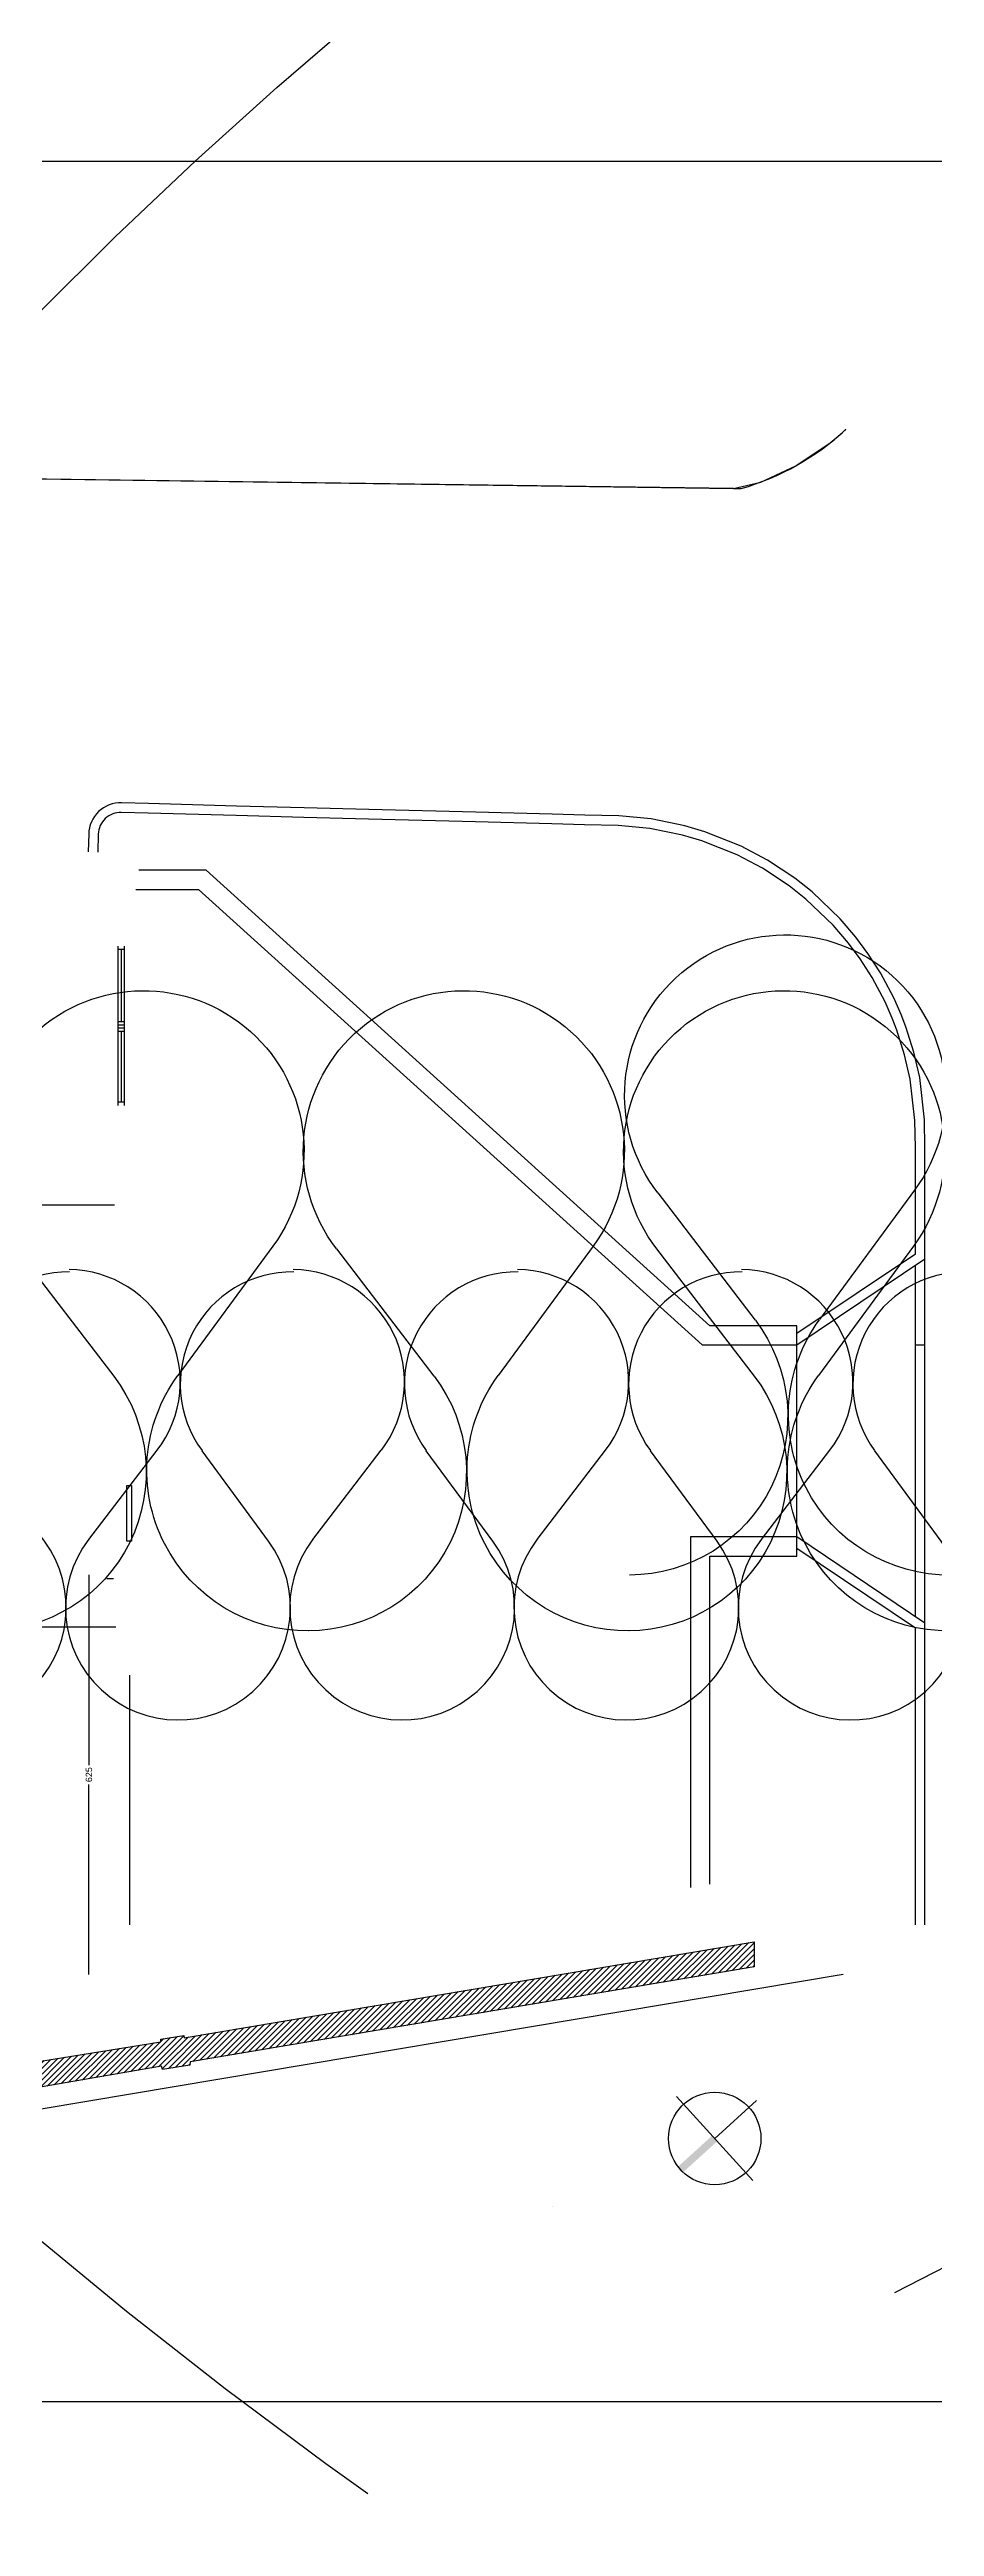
# Model space of a CAD drawing. Header units: metres. Extents: x -305 to 25519, y -357 to 67939.
# Drawn here: x 25.9 to 39.71, y 35.6 to 74.29 of the extents above; entities that cross this region are included whole.
import ezdxf

# ---------------------------------------------------------------- set-up
doc = ezdxf.new("R2010")
doc.units = ezdxf.units.M
doc.linetypes.add('PROJECTION', pattern=[0.3, 0.12, -0.18])
for name, color, linetype in [('010_mur', 2, 'Continuous'), ('020_cloi', 5, 'Continuous'), ('030_menuiserie', 1, 'Continuous'), ('070_trait-fin', 4, 'Continuous'), ('075_cotation', 10, 'Continuous'), ('077_textes-1', 243, 'Continuous'), ('080_plomb-cvc', 225, 'Continuous'), ('097_traits-fins-005', 4, 'Continuous')]:
    doc.layers.add(name, color=color, linetype=linetype)
doc.layers.add('090_repères-axes', color=230, linetype='Continuous', plot=False)
doc.styles.add('ARIAL', font='arial.ttf')
doc.styles.add('arial40', font='arial.ttf', dxfattribs={"height": 40})
doc.styles.add('clem', font='swissc.ttf')
doc.styles.get("Standard").update_dxf_attribs({"font": 'arial.ttf'})
doc.dimstyles.get("Standard").update_dxf_attribs({"dimtxt": 10, "dimasz": 8, "dimexe": 50, "dimexo": 20, "dimgap": 4, "dimtad": 1, "dimdec": 0, "dimrnd": 0.5, "dimzin": 9, "dimtxsty": 'Standard', "dimblk": 'ARCHTICK', "dimcen": 0, "dimse1": 1, "dimse2": 1, "dimclrd": 4, "dimclre": 4, "dimclrt": 4, "dimazin": 3, "dimtfac": 1, "dimtdec": 0, "dimtmove": 2, "dimatfit": 3, "dimldrblk": 'NONE', "dimlwd": -1})

# ---------------------------------------------------------------- blocks, each defined once
blk = doc.blocks.new('_ArchTick')
at = {"color": 0, "linetype": 'ByBlock', "const_width": 0.0015}
blk.add_lwpolyline([(-2.665, -1.4797), (-2.655, -1.4697)], dxfattribs=at)
blk = doc.blocks.new('*D88')
at = {"layer": '075_cotation', "color": 4, "transparency": 16777216}
for p, q in [((21.717, 56.235), (24.162, 56.235)), ((26.909, 56.235), (24.464, 56.235))]:
    blk.add_line(p, q, dxfattribs=at)
at = {"layer": 'Defpoints', "color": 0, "transparency": 16777216}
for p in [(26.909, 56.235), (21.717, 55.818), (26.909, 55.818)]:
    blk.add_point(p, dxfattribs=at)
at = {"layer": '075_cotation', "color": 4, "transparency": 16777216, "xscale": 0.08, "yscale": 0.08, "zscale": 8, "rotation": 180}
blk.add_blockref('_ArchTick', (21.717, 56.235), dxfattribs=at)
at = {"layer": '075_cotation', "color": 4, "transparency": 16777216, "xscale": 0.08, "yscale": 0.08, "zscale": 8}
blk.add_blockref('_ArchTick', (26.909, 56.235), dxfattribs=at)
at = {"layer": '075_cotation', "color": 4, "transparency": 16777216, "insert": (24.313, 56.235), "char_height": 0.1, "attachment_point": 5, "style": 'ARIAL'}
blk.add_mtext('\\A1;519', dxfattribs=at)
blk = doc.blocks.new('_None')
blk = doc.blocks.new('*D112')
at = {"layer": '075_cotation', "color": 4, "transparency": 16777216}
for p, q in [((21.702, 49.644), (24.164, 49.644)), ((26.927, 49.644), (24.465, 49.644))]:
    blk.add_line(p, q, dxfattribs=at)
at = {"layer": 'Defpoints', "color": 0, "transparency": 16777216}
for p in [(21.702, 49.684), (26.927, 49.644), (26.927, 49.644)]:
    blk.add_point(p, dxfattribs=at)
at = {"layer": '075_cotation', "color": 4, "transparency": 16777216, "xscale": 0.08, "yscale": 0.08, "zscale": 8, "rotation": 180}
blk.add_blockref('_ArchTick', (21.702, 49.644), dxfattribs=at)
at = {"layer": '075_cotation', "color": 4, "transparency": 16777216, "xscale": 0.08, "yscale": 0.08, "zscale": 8}
blk.add_blockref('_ArchTick', (26.927, 49.644), dxfattribs=at)
at = {"layer": '075_cotation', "color": 4, "transparency": 16777216, "insert": (24.314, 49.644), "char_height": 0.1, "attachment_point": 5, "style": 'ARIAL'}
blk.add_mtext('\\A1;523', dxfattribs=at)
blk = doc.blocks.new('*D113')
at = {"layer": '075_cotation', "color": 4, "transparency": 16777216}
for p, q in [((26.51, 50.46), (26.51, 47.49)), ((26.51, 44.217), (26.51, 47.187))]:
    blk.add_line(p, q, dxfattribs=at)
at = {"layer": 'Defpoints', "color": 0, "transparency": 16777216}
for p in [(26.51, 50.46), (26.798, 50.46), (26.911, 44.217)]:
    blk.add_point(p, dxfattribs=at)
at = {"layer": '075_cotation', "color": 4, "transparency": 16777216, "xscale": 0.08, "yscale": 0.08, "zscale": 8}
for p, rotation in [((26.51, 50.46), 90), ((26.51, 44.217), -90.00000000000001)]:
    blk.add_blockref('_ArchTick', p, dxfattribs=dict(at, rotation=rotation))
at = {"layer": '075_cotation', "color": 4, "transparency": 16777216, "insert": (26.51, 47.339), "char_height": 0.1, "attachment_point": 5, "rotation": 90, "style": 'ARIAL'}
blk.add_mtext('\\A1;625', dxfattribs=at)
blk = doc.blocks.new('Plan existant mi geometre rdc')
at = {"layer": '010_mur'}
h = blk.add_hatch(dxfattribs=at)
h.set_pattern_fill('ANSI31', color=4, scale=0.02, angle=0.2149)
h.set_pattern_definition([(45.21487, (-53.73075, -44.57852), (-0.045069355, 0.044732575), [])])
edge = h.paths.add_edge_path()
edge.add_line((-32.033, 5.097), (-30.034, 5.095))
edge.add_line((-30.034, 5.095), (-30.049, 8.63))
edge.add_line((-30.049, 8.63), (-31.865, 8.616))
edge.add_line((-31.865, 8.616), (-31.86, 8.766))
edge.add_line((-31.86, 8.766), (-30.095, 8.772))
edge.add_line((-30.095, 8.772), (-30.094, 9.378))
edge.add_line((-30.094, 9.378), (-29.566, 9.378))
edge.add_line((-29.566, 9.378), (-29.582, 7.937))
edge.add_line((-29.582, 7.937), (-24.044, 7.926))
edge.add_line((-24.044, 7.926), (-24.032, 8.873))
edge.add_line((-24.032, 8.873), (-23.523, 8.915))
edge.add_line((-23.523, 8.915), (-23.524, 8.869))
edge.add_line((-23.524, 8.869), (-23.499, 8.845))
edge.add_line((-23.499, 8.845), (-23.496, 8.618))
edge.add_line((-23.496, 8.618), (-23.521, 8.601))
edge.add_line((-23.521, 8.601), (-23.524, 7.274))
edge.add_arc((-23.49, 7.29), 0.0371, -155.62, -103.1633)
edge.add_arc((-23.507, 7.218), 0.0364, -0.6892, 76.8367, ccw=False)
edge.add_line((-23.47, 7.218), (-23.468, 7.074))
edge.add_line((-23.468, 7.074), (-23.408, 7.067))
edge.add_line((-23.408, 7.067), (-23.41, 6.942))
edge.add_line((-23.41, 6.942), (-23.47, 6.933))
edge.add_line((-23.47, 6.933), (-23.476, 6.751))
edge.add_line((-23.476, 6.751), (-24.072, 6.752))
edge.add_line((-24.072, 6.752), (-24.076, 5.944))
edge.add_line((-24.076, 5.944), (-24.317, 5.932))
edge.add_line((-24.317, 5.932), (-24.337, 6.205))
edge.add_line((-24.337, 6.205), (-24.334, 7.318))
edge.add_arc((-24.451, 7.347), 0.121, -13.8731, 98.2312)
edge.add_line((-24.468, 7.467), (-24.655, 7.465))
edge.add_line((-24.655, 7.465), (-24.659, 7.704))
edge.add_line((-24.659, 7.704), (-25.252, 7.715))
edge.add_line((-25.252, 7.715), (-25.24, 7.395))
edge.add_line((-25.24, 7.395), (-28.674, 7.397))
edge.add_line((-28.674, 7.397), (-29.561, 7.397))
edge.add_line((-29.561, 7.397), (-29.562, 4.251))
edge.add_line((-29.562, 4.251), (-30.062, 4.248))
edge.add_line((-30.062, 4.248), (-30.065, 4.957))
edge.add_line((-30.065, 4.957), (-30.597, 4.955))
edge.add_line((-30.597, 4.955), (-30.592, 4.244))
edge.add_line((-30.592, 4.244), (-30.582, 0.116))
edge.add_line((-30.582, 0.116), (-30.047, 0.208))
edge.add_line((-30.047, 0.208), (-30.044, 1.011))
edge.add_line((-30.044, 1.011), (-29.563, 1.029))
edge.add_line((-29.563, 1.029), (-29.563, 0.385))
edge.add_line((-29.563, 0.385), (-24.331, 1.224))
edge.add_line((-24.331, 1.224), (-24.33, 2.022))
edge.add_line((-24.33, 2.022), (-24.099, 2.032))
edge.add_line((-24.099, 2.032), (-24.071, 1.224))
edge.add_line((-24.071, 1.224), (-24.026, 1.223))
edge.add_line((-24.026, 1.223), (-24.02, 1.146))
edge.add_line((-24.02, 1.146), (-20.946, 1.65))
edge.add_line((-20.946, 1.65), (-20.949, 1.693))
edge.add_line((-20.949, 1.693), (-20.588, 1.751))
edge.add_line((-20.588, 1.751), (-20.582, 1.716))
edge.add_line((-20.582, 1.716), (-11.689, 3.249))
edge.add_line((-11.689, 3.249), (-11.687, 2.855))
edge.add_line((-11.687, 2.855), (-20.488, 1.338))
edge.add_line((-20.488, 1.338), (-20.491, 1.29))
edge.add_line((-20.491, 1.29), (-20.921, 1.22))
edge.add_line((-20.921, 1.22), (-20.932, 1.268))
edge.add_line((-20.932, 1.268), (-23.643, 0.789))
edge.add_line((-23.643, 0.789), (-23.611, 0.595))
edge.add_line((-23.611, 0.595), (-23.948, 0.535))
edge.add_line((-23.948, 0.535), (-23.976, 0.696))
edge.add_line((-23.976, 0.696), (-24.551, 0.603))
edge.add_line((-24.551, 0.603), (-24.557, 0.646))
edge.add_line((-24.557, 0.646), (-26.922, 0.262))
edge.add_line((-26.922, 0.262), (-33.659, -0.903))
edge.add_line((-33.659, -0.903), (-33.707, -0.584))
edge.add_line((-33.707, -0.584), (-33.628, -0.567))
edge.add_line((-33.628, -0.567), (-33.617, -0.37))
edge.add_line((-33.617, -0.37), (-33.137, -0.289))
edge.add_line((-33.137, -0.289), (-33.143, 0.967))
edge.add_line((-33.143, 0.967), (-32.839, 0.974))
edge.add_line((-32.839, 0.974), (-32.845, -0.215))
edge.add_line((-32.845, -0.215), (-31.04, 0.096))
edge.add_line((-31.04, 0.096), (-31.05, 2.259))
edge.add_line((-31.05, 2.259), (-32.833, 2.275))
edge.add_line((-32.833, 2.275), (-32.835, 1.951))
edge.add_line((-32.835, 1.951), (-33.147, 1.965))
edge.add_line((-33.147, 1.965), (-33.154, 3.502))
edge.add_line((-33.154, 3.502), (-32.838, 3.502))
edge.add_line((-32.838, 3.502), (-32.836, 2.349))
edge.add_line((-32.836, 2.349), (-31.183, 2.341))
edge.add_line((-31.183, 2.341), (-31.219, 3.824))
edge.add_line((-31.219, 3.824), (-31.758, 3.817))
edge.add_line((-31.758, 3.817), (-31.76, 3.903))
edge.add_line((-31.76, 3.903), (-30.964, 3.9))
edge.add_line((-30.964, 3.9), (-30.984, 4.864))
edge.add_line((-30.984, 4.864), (-32.036, 4.867))
edge.add_line((-32.036, 4.867), (-32.033, 5.097))
at = {"layer": '010_mur', "flags": 128}
for points in [[(-11.689, 3.249), (-11.687, 2.855), (-20.488, 1.338), (-20.491, 1.29), (-20.921, 1.22), (-20.932, 1.268), (-23.643, 0.789)], [(-24.02, 1.146), (-20.946, 1.65), (-20.949, 1.693), (-20.588, 1.751), (-20.582, 1.716), (-11.689, 3.249)]]:
    blk.add_lwpolyline(points, dxfattribs=at)
blk = doc.blocks.new('NORD')
for p, q in [((-4.159, -1.475), (-1.161, -1.475)), ((-2.66, -1.475), (-2.66, -2.974))]:
    blk.add_line(p, q)
blk.add_circle((-2.66, -1.475), 1.225)
blk.add_solid([(-2.76, -0.254), (-2.56, -0.254), (-2.76, -1.475), (-2.56, -1.475)])
blk = doc.blocks.new('*U74')
at = {"linetype": 'PROJECTION', "ltscale": 0.75}
blk.add_arc((0.03522, -0.07271), 0.63853, 271.69986, 0.04505, dxfattribs=at)
blk = doc.blocks.new('*U76')
at = {"linetype": 'PROJECTION', "ltscale": 0.75}
blk.add_arc((0.761, -0.07278), 0.726, 179.95495, 268.30014, dxfattribs=at)
blk = doc.blocks.new('*U1082')
at = {"layer": '070_trait-fin', "linetype": 'Continuous'}
for p, q in [((-1.388, 0.725), (-0.349, -0.689)), ((1.42, 0.696), (0.353, -0.696))]:
    blk.add_line(p, q, dxfattribs=at)
for centre, start, end in [((0.027, 1.763), 322.5484, 216.2881), ((-1.763, -1.728), 269.4183, 36.2881), ((1.746, -1.763), 142.5484, 269.4183)]:
    blk.add_arc(centre, 1.755, start, end, dxfattribs=at)
blk = doc.blocks.new('*U1083')
at = {"layer": '020_cloi', "color": 0, "linetype": 'ByBlock', "lineweight": -2, "transparency": 16777216}
for p in [(52.5, 0), (56, 0), (59.5, 0), (63, 0), (66.5, 0)]:
    blk.add_blockref('*U1082', p, dxfattribs=at)
blk = doc.blocks.new('*U1201')
at = {"linetype": 'PROJECTION', "ltscale": 0.75}
blk.add_arc((0.03522, -0.07269), 0.64827, 271.69986, 0.04505, dxfattribs=at)
blk = doc.blocks.new('Murs porteurs selon geometre projet')
at = {"layer": '030_menuiserie', "xscale": 138.550195075006, "yscale": 138.550195075006, "zscale": 138.550195075006, "rotation": 189.9168593396885}
blk.add_blockref('*U1201', (-33.685, -0.736), dxfattribs=at)
blk = doc.blocks.new('*U1188')
at = {"linetype": 'PROJECTION', "ltscale": 0.75}
blk.add_arc((0.03567, -0.05141), 0.64891, 271.69986, 0.04505, dxfattribs=at)
blk = doc.blocks.new('*U1223')
at = {"linetype": 'PROJECTION', "ltscale": 0.75}
blk.add_arc((0.03522, 0.00051), 0.649, 359.95495, 88.30014, dxfattribs=at)
blk = doc.blocks.new('*U422')
at = {"linetype": 'PROJECTION', "ltscale": 0.75}
blk.add_arc((0.68436, -0.05141), 0.64662, 179.95495, 268.30014, dxfattribs=at)
blk = doc.blocks.new('*U1090')
at = {"layer": '097_traits-fins-005', "linetype": 'Continuous'}
for p, q in [((-1.982, 1.01), (-0.499, -1.01)), ((2.028, 0.969), (0.504, -1.02))]:
    blk.add_line(p, q, dxfattribs=at)
for centre, radius, start, end in [((0.038, 2.494), 2.506, 322.5484, 216.2881), ((-2.519, -2.494), 2.506, 269.4183, 36.2881), ((2.476, -2.521), 2.479, 142.7235, 269.8189)]:
    blk.add_arc(centre, radius, start, end, dxfattribs=at)
blk = doc.blocks.new('*U1091')
at = {"layer": '020_cloi', "color": 0, "linetype": 'ByBlock', "lineweight": -2, "transparency": 16777216}
blk.add_blockref('*U1090', (55, 0), dxfattribs=at)
blk = doc.blocks.new('*U1088')
at = {"layer": '097_traits-fins-005', "linetype": 'Continuous'}
for p, q in [((-1.982, 1.01), (-0.499, -1.01)), ((2.028, 0.969), (0.504, -1.02))]:
    blk.add_line(p, q, dxfattribs=at)
for centre, radius, start, end in [((0.038, 2.494), 2.506, 322.5484, 216.2881), ((-2.519, -2.494), 2.506, 269.4183, 36.2881), ((2.476, -2.521), 2.479, 142.7235, 269.8189)]:
    blk.add_arc(centre, radius, start, end, dxfattribs=at)
blk = doc.blocks.new('*U1089')
at = {"layer": '020_cloi', "color": 0, "linetype": 'ByBlock', "lineweight": -2, "transparency": 16777216}
for p in [(55, 0), (60, 0), (65, 0)]:
    blk.add_blockref('*U1088', p, dxfattribs=at)

msp = doc.modelspace()

# ---------------------------------------------------------------- linework, layer by layer
at = {"layer": '010_mur'}
for p, q in [((26.891, 50.397), (26.791, 50.397)), ((27.141, 48.892), (27.141, 44.992))]:
    msp.add_line(p, q, dxfattribs=at)
at = {"layer": '020_cloi'}
for points in [[(27.242, 61.168), (28.22, 61.168), (36.08, 54.052), (37.561, 54.052), (37.561, 54.352), (36.202, 54.352), (28.341, 61.468), (27.288, 61.468)], [(36.202, 45.627), (36.202, 50.752), (37.561, 50.752), (37.561, 51.052), (35.902, 51.052), (35.902, 45.577)]]:
    msp.add_lwpolyline(points, dxfattribs=at)
at = {"layer": '030_menuiserie'}
for p, q in [((26.962, 60.281), (26.961, 57.793)), ((27.062, 60.231), (26.962, 60.231)), ((27.012, 60.231), (27.012, 59.098)), ((27.062, 60.281), (27.061, 57.793)), ((27.062, 59.098), (26.962, 59.098)), ((27.062, 59.048), (26.962, 59.048)), ((27.062, 58.998), (26.962, 58.998)), ((27.062, 58.948), (26.962, 58.948)), ((27.012, 58.948), (27.011, 57.843)), ((27.061, 57.843), (26.961, 57.843))]:
    msp.add_line(p, q, dxfattribs=at)
at = {"layer": '070_trait-fin'}
for p, q in [((36.574, 67.428), (23.456, 67.609)), ((36.574, 67.428), (36.691, 67.428)), ((39.561, 49.708), (39.561, 55.397)), ((39.411, 49.808), (39.411, 55.296)), ((39.411, 54.052), (39.561, 54.052)), ((37.561, 51.552), (37.561, 53.552)), ((39.561, 49.708), (37.561, 51.052)), ((39.411, 49.628), (37.561, 50.871)), ((39.411, 44.992), (39.411, 49.628)), ((39.561, 44.992), (39.561, 49.708)), ((38.286, 44.218), (3.387, 38.357))]:
    msp.add_line(p, q, dxfattribs=at)
for points in [[(9.755, 73.317), (10.028, 73.039), (10.56, 72.556), (11.284, 71.952), (11.889, 71.49), (12.958, 70.756), (14.082, 70.089), (14.68, 69.772), (16.158, 69.096), (17.487, 68.607), (19.984, 67.961), (20.886, 67.81), (21.861, 67.695), (23.825, 67.604), (26.07, 67.573), (36.574, 67.428), (36.997, 67.53), (37.545, 67.785), (38.079, 68.141), (38.27, 68.301), (38.327, 68.357)], [(37.561, 51.052), (37.561, 54.052)]]:
    msp.add_lwpolyline(points, dxfattribs=at)
for points in [[(37.561, 54.052), (39.561, 55.397), (39.561, 57.132), (39.555, 57.569), (39.478, 58.229), (39.388, 58.624), (39.264, 59.019), (39.188, 59.215), (39.072, 59.476), (38.864, 59.866), (38.671, 60.167), (38.483, 60.422), (38.236, 60.71), (37.801, 61.128), (37.53, 61.343), (37.103, 61.626), (36.69, 61.844), (36.126, 62.069), (35.812, 62.161), (35.286, 62.267), (34.781, 62.315), (34.249, 62.328), (33.74, 62.341), (32.55, 62.372), (30.88, 62.415), (29.867, 62.442), (28.811, 62.469), (27.437, 62.509), (27.018, 62.52, 0.414214), (26.506, 62.033), (26.498, 61.752)], [(37.561, 54.233), (39.411, 55.477), (39.411, 57.131), (39.405, 57.559), (39.33, 58.203), (39.243, 58.585), (39.122, 58.969), (39.049, 59.158), (38.937, 59.41), (38.735, 59.79), (38.548, 60.082), (38.365, 60.329), (38.127, 60.607), (37.703, 61.015), (37.442, 61.222), (37.026, 61.497), (36.627, 61.708), (36.077, 61.927), (35.776, 62.015), (35.264, 62.119), (34.772, 62.165), (34.245, 62.178), (33.737, 62.191), (32.546, 62.222), (30.876, 62.265), (29.863, 62.292), (28.808, 62.319), (27.433, 62.36), (27.015, 62.37, 0.414214), (26.656, 62.03), (26.648, 61.75)]]:
    msp.add_lwpolyline(points, format="xyb", dxfattribs=at)
msp.add_arc((35.552, 71.351), 4.085, -73.8089, -47.2174, dxfattribs=at)
at = {"layer": '080_plomb-cvc'}
msp.add_lwpolyline([(27.102, 51.856), (27.173, 51.856), (27.173, 50.985), (27.102, 50.985)], close=True, dxfattribs=at)
at = {"layer": '090_repères-axes'}
msp.add_lwpolyline([(0, 72.54), (50, 72.54), (50, 37.54), (0, 37.54)], close=True, dxfattribs=at)

# ---------------------------------------------------------------- block references
at = {"rotation": 359.7851270248765}
msp.add_blockref('Murs porteurs selon geometre projet', (114.216, 41.437), dxfattribs=at)
at = {"layer": '020_cloi'}
for name, p, rotation in [('Plan existant mi geometre rdc', (48.572, 41.437), 359.7851270248765), ('*U1083', (90.927, 51.711), 180)]:
    msp.add_blockref(name, p, dxfattribs=dict(at, rotation=rotation))
at = {"layer": '020_cloi', "xscale": -1}
for name, p in [('*U1091', (92.416, 55.457)), ('*U1089', (92.4, 54.585))]:
    msp.add_blockref(name, p, dxfattribs=at)
at = {"layer": '030_menuiserie'}
for name, p, xscale, yscale, zscale, rotation in [('*U1188', (86.758, 49.518), 138.5501950750057, 138.5501950750057, 138.5501950750057, 179.9999994725366), ('*U1201', (83.194, 42.292), 138.5501950750057, 138.5501950750057, 138.5501950750057, 189.7019863645651), ('*U76', (87.322, 16.714), -114.2857143455838, 114.2857143455838, 114.2857143455838, 270), ('*U74', (86.039, 14.953), -114.2857143455838, 114.2857143455838, 114.2857143455838, 270), ('*U1223', (92.472, 50.821), 138.5501950750057, 138.5501950750057, 138.5501950750057, 179.9528896822737), ('*U422', (83.034, 53.199), 124.2345501986192, 124.2345501986192, 124.2345501986192, 269.9528896822737)]:
    msp.add_blockref(name, p, dxfattribs=dict(at, xscale=xscale, yscale=yscale, zscale=zscale, rotation=rotation))
at = {"layer": '070_trait-fin', "xscale": 0.5892211539267361, "yscale": 0.5892211539267361, "zscale": 0.5892211539267361, "rotation": 132.2354592550134}
msp.add_blockref('NORD', (34.581, 42.232), dxfattribs=at)

# ---------------------------------------------------------------- texts
at = {"layer": '070_trait-fin', "insert": (35.206, 53.754), "char_height": 0.0015, "attachment_point": 1, "style": 'arial40'}
msp.add_mtext_dynamic_manual_height_columns('pavés', width=1.87952, gutter_width=2, heights=[0], dxfattribs=at)
at = {"layer": '077_textes-1', "style": 'arial40'}
for s, height, p in [('RDC FLORA', 0.003, (33.732, 40.587)), ('Existant', 0.0024, (33.732, 40.119))]:
    msp.add_text(s, height=height, dxfattribs=at).set_placement(p)
at = {"layer": '080_plomb-cvc', "style": 'clem'}
msp.add_text('radiateur', height=0.0006, rotation=90, dxfattribs=at).set_placement((27.162, 51.288))

# ---------------------------------------------------------------- dimensions: what is measured, and where the dimension line sits
at = {"layer": '075_cotation'}
for base, p1, p2, picture, middle in [((26.909, 56.235), (21.717, 55.818), (26.909, 55.818), '*D88', (24.313, 56.235)), ((26.927, 49.644), (21.702, 49.684), (26.927, 49.644), '*D112', (24.314, 49.644))]:
    dim = msp.add_linear_dim(base=base, p1=p1, p2=p2, dimstyle='standard', override={"dimtxsty": 'ARIAL'}, dxfattribs=at)
    dim.commit()
    dim.dimension.update_dxf_attribs({"geometry": picture, "text_midpoint": middle})
dim = msp.add_linear_dim(base=(26.51, 50.46), p1=(26.911, 44.217), p2=(26.798, 50.46), angle=90, dimstyle='standard', override={"dimtxsty": 'ARIAL'}, dxfattribs=at)
dim.commit()
dim.dimension.update_dxf_attribs({"geometry": '*D113', "text_midpoint": (26.51, 47.339)})

doc.saveas('drawing.dxf')
